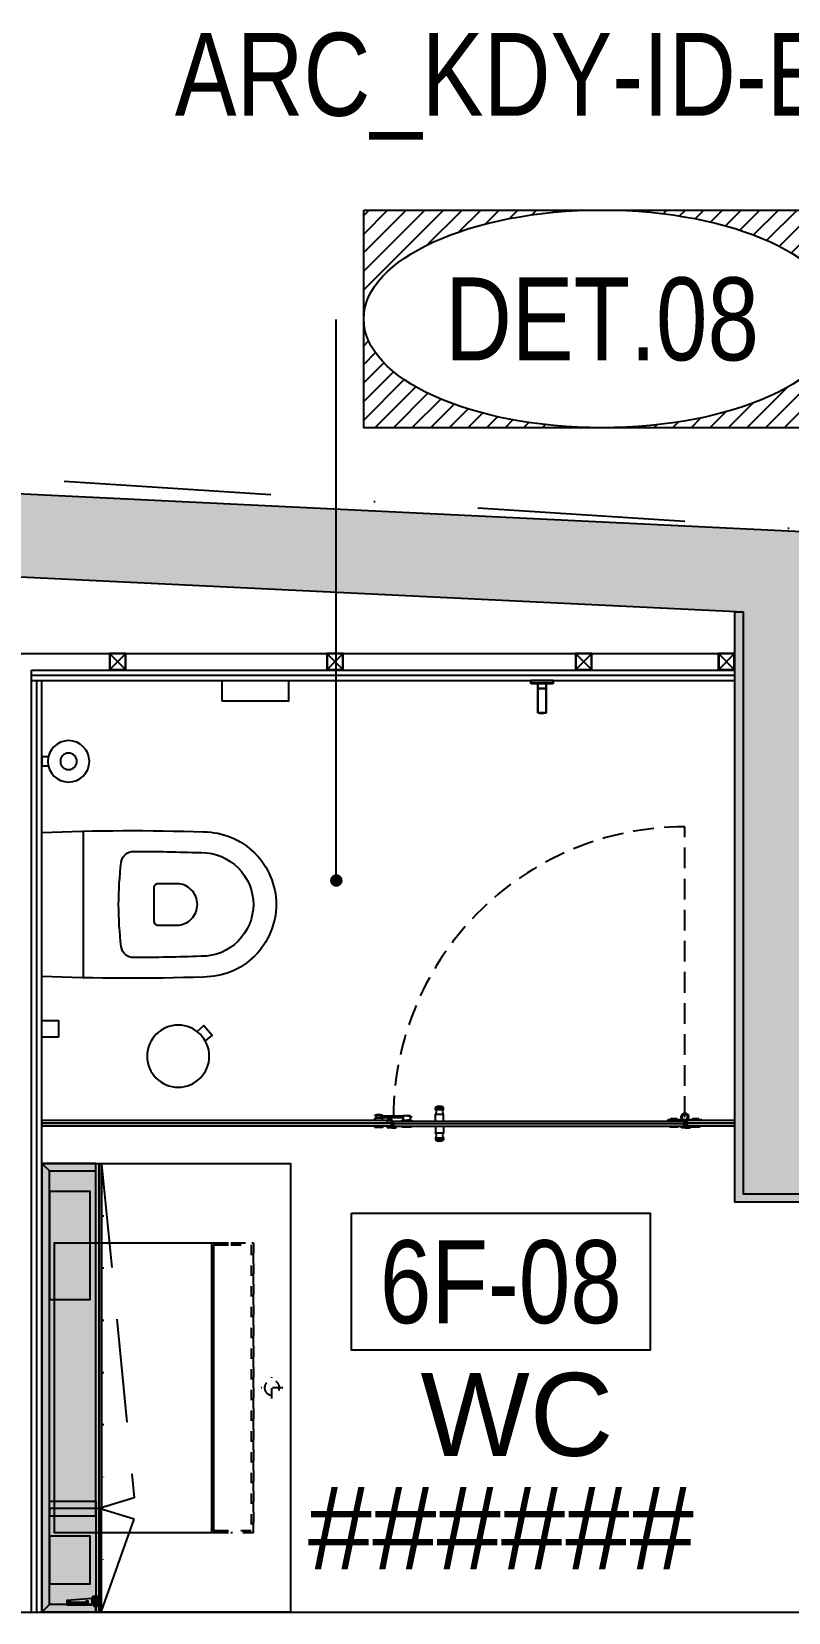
# Model space of a CAD drawing. Extents: x 58467 to 79089, y -33726 to -17391.
# Drawn here: x 69721.8 to 69904.4, y -18959.1 to -18577.8 of the extents above; entities that cross this region are included whole.
import ezdxf
from ezdxf.enums import TextEntityAlignment as Align

# ---------------------------------------------------------------- set-up
doc = ezdxf.new("R2010")
doc.units = 0
doc.header["$LTSCALE"] = 100
doc.set_wipeout_variables(frame=1)
for name, pattern in [('DASHDOT', [1, 0.5, -0.25, 0, -0.25]), ('DOT2', [0.125, 0, -0.125]), ('HIDDEN', [0.375, 0.25, -0.125]), ('HIDDEN2', [0.1875, 0.125, -0.0625]), ('HIDDEN3', [0.05, 0.025, -0.025])]:
    doc.linetypes.add(name, pattern=pattern)
for name, color, linetype in [('BA_clad-wood', 30, 'Continuous'), ('BA_elev2', 9, 'Continuous'), ('BA_elev3', 8, 'Continuous'), ('BA_elev4', 252, 'Continuous'), ('BA_env_bound', 10, 'DASHDOT'), ('BA_furn-accessory', 42, 'Continuous'), ('BA_furn_wet', 152, 'Continuous'), ('BA_glass', 1, 'Continuous'), ('BA_hatch', 137, 'Continuous'), ('BA_mat_acrylic', 62, 'Continuous'), ('BA_mat_metal', 122, 'Continuous'), ('BA_mat_mortar', 145, 'Continuous'), ('BA_symbol_ref', 22, 'Continuous'), ('BA_text_material', 12, 'Continuous'), ('BA_text_room', 12, 'Continuous'), ('BA_trace_down', 8, 'HIDDEN2'), ('BA_trace_up', 7, 'DOT2'), ('BA_wall', 4, 'Continuous'), ('BA_wall_gyps', 45, 'Continuous')]:
    doc.layers.add(name, color=color, linetype=linetype)
doc.styles.add('dim', font='simplex.shx', dxfattribs={"width": 0.7})
doc.styles.add('text1', font='arial.ttf', dxfattribs={"height": 20})
doc.styles.add('text2', font='arial.ttf', dxfattribs={"width": 0.8})
doc.dimstyles.new('1_100', dxfattribs={"dimtxt": 8, "dimasz": 3, "dimexe": 6, "dimexo": 0, "dimgap": 2, "dimtad": 0, "dimdec": 1, "dimzin": 11, "dimtxsty": 'dim', "dimblk": 'DOT', "dimcen": 0, "dimdle": 1.25, "dimclrt": 256, "dimadec": 0, "dimazin": 0, "dimtfac": 1.25, "dimtdec": 1, "dimtix": 1, "dimtofl": 0, "dimtmove": 1, "dimatfit": 3, "dimldrblk": 'DOT', "dimfxl": 20, "dimfxlon": 1, "dimtolj": 1, "dimtzin": 0, "dimarcsym": 0})

# ---------------------------------------------------------------- blocks, each defined once
blk = doc.blocks.new('RDT')
blk.add_wipeout([(22461.37, -4162.01), (22461.37, -4166.01), (22457.37, -4166.01), (22457.37, -4162.01)]).dxf.layer = 'BA_mat_metal'
at = {"layer": 'BA_elev2'}
for p, q in [((22461.25, -4162.13), (22457.49, -4165.89)), ((22461.25, -4165.89), (22457.49, -4162.13))]:
    blk.add_line(p, q, dxfattribs=at)
at = {"layer": 'BA_mat_metal'}
for points in [[(22461.37, -4162.01), (22457.37, -4162.01), (22457.37, -4166.01), (22461.37, -4166.01)], [(22461.25, -4162.13), (22457.49, -4162.13), (22457.49, -4165.89), (22461.25, -4165.89)]]:
    blk.add_lwpolyline(points, close=True, dxfattribs=at)
blk = doc.blocks.new('*U42')
blk.add_lwpolyline([(-36, 0), (36, 0), (36, -33), (-36, -33)], close=True)
at = {"color": 7, "style": 'text2', "width": 0.8}
blk.add_attdef('10000', text='', height=20, dxfattribs=at).set_placement((0, -16.5), align=Align.MIDDLE)
at = {"color": 7, "style": 'text1'}
for tag, p in [('MAHAL', (0, -48.5)), ('M²', (0, -75.9))]:
    blk.add_attdef(tag, text='', height=20, dxfattribs=at).set_placement(p, align=Align.MIDDLE)
blk = doc.blocks.new('ref-det1')
h = blk.add_hatch()
h.set_pattern_fill('ANSI31', color=24, style=0)
edge = h.paths.add_edge_path()
edge.add_ellipse((0, -26.25), major_axis=(-57.5, 0), ratio=0.456522, start_angle=270, end_angle=360, ccw=False)
edge.add_line((0, 0), (-57.5, 0))
edge.add_line((-57.5, 0), (-57.5, -26.25))
edge = h.paths.add_edge_path()
edge.add_line((57.5, 0), (0, 0))
edge.add_ellipse((0, -26.25), major_axis=(-57.5, 0), ratio=0.456522, start_angle=180, end_angle=270, ccw=False)
edge.add_line((57.5, -26.25), (57.5, 0))
edge = h.paths.add_edge_path()
edge.add_ellipse((0, -26.25), major_axis=(-57.5, 0), ratio=0.456522, start_angle=90, end_angle=180, ccw=False)
edge.add_line((0, -52.5), (57.5, -52.5))
edge.add_line((57.5, -52.5), (57.5, -26.25))
edge = h.paths.add_edge_path()
edge.add_ellipse((0, -26.25), major_axis=(-57.5, 0), ratio=0.456522, start_angle=0, end_angle=90, ccw=False)
edge.add_line((-57.5, -26.25), (-57.5, -52.5))
edge.add_line((-57.5, -52.5), (0, -52.5))
at = {"color": 24}
blk.add_lwpolyline([(-57.5, 0), (57.5, 0), (57.5, -52.5), (-57.5, -52.5)], close=True, dxfattribs=at)
at = {"color": 0, "linetype": 'ByBlock'}
blk.add_ellipse((0, -26.25), major_axis=(-57.5, 0), ratio=0.456522, dxfattribs=at)
at = {"color": 0, "linetype": 'ByBlock', "style": 'text2', "width": 0.8}
for tag, p in [('SİSTEMDETAYI', (0, 30)), ('İMD.00.00', (0, -26.24))]:
    blk.add_attdef(tag, text='', height=20, dxfattribs=at).set_placement(p, align=Align.MIDDLE)
blk = doc.blocks.new('_Dot')
at = {"color": 0, "linetype": 'ByBlock', "lineweight": -2}
blk.add_line((-0.5, 0), (-1, 0), dxfattribs=at)
at = {"color": 0, "linetype": 'ByBlock', "const_width": 0.5}
blk.add_lwpolyline([(-0.25, 0, 1), (0.25, 0, 1)], format="xyb", close=True, dxfattribs=at)
blk = doc.blocks.new('KLOZET')
blk.add_line((17.69, 10), (-17.69, 10))
for points in [[(0, 56.5, -0.414214), (17.5, 39, -0.019508), (17.36, 0), (-17.36, 0, -0.019508), (-17.5, 39, -0.414214)], [(12.5, 38.5), (12.5, 38.32, -0.008187), (12.81, 22.12, -0.379237), (10.18, 19.13, -0.061884), (-10.18, 19.13, -0.379237), (-12.81, 22.12, -0.008187), (-12.5, 38.32), (-12.5, 38.5, -0.414214), (0, 51, -0.414214)], [(0, 37.5, 0.414214), (-5, 32.5), (-5, 28, 0.414214), (-4, 27), (0, 27), (4, 27, 0.414214), (5, 28), (5, 32.5, 0.414214)]]:
    blk.add_lwpolyline(points, format="xyb", close=True)
blk.add_lwpolyline([(32, 4), (32, 0), (28, 0), (28, 4), (32, 4)])
at = {"layer": 'BA_trace_down'}
for p, q in [((-25, -18), (25, -5.5)), ((25, -18), (-25, -5.5)), ((-25, -5.5), (25, -5.5))]:
    blk.add_line(p, q, dxfattribs=at)
blk.add_lwpolyline([(-25, -5.5), (-25, -18), (25, -18), (25, -5.5)], dxfattribs=at)
blk = doc.blocks.new('ÇÖP KOVASI')
at = {"lineweight": -3}
blk.add_lwpolyline([(70288.78, -13588.09), (70288.78, -13590.24), (70291.78, -13590.24), (70291.78, -13588.09)], dxfattribs=at)
blk.add_circle((70290.28, -13580.74), 7.5, dxfattribs=at)
blk = doc.blocks.new('TUVALET FIRÇALIĞI')
at = {"lineweight": -3}
blk.add_lwpolyline([(70105.7, -13589.94), (70105.7, -13588.4), (70107.8, -13588.4), (70107.8, -13589.94)], dxfattribs=at)
for radius in [5, 2]:
    blk.add_circle((70106.75, -13594.83), radius, dxfattribs=at)
blk = doc.blocks.new('ASKII')
for p, q in [((78373.95, -9531.2), (78373.85, -9531.3)), ((78373.85, -9531.3), (78373.85, -9531.39)), ((78373.85, -9531.39), (78373.85, -9531.65)), ((78373.85, -9531.65), (78373.85, -9532.06)), ((78373.85, -9532.06), (78373.85, -9532.6)), ((78373.85, -9532.06), (78373.85, -9532.61)), ((78374.65, -9531.2), (78373.95, -9531.2)), ((78373.95, -9531.2), (78374.65, -9531.2)), ((78373.95, -9531.2), (78373.95, -9531.3)), ((78373.95, -9531.3), (78373.95, -9531.56)), ((78373.95, -9531.3), (78373.95, -9531.56)), ((78373.95, -9531.56), (78373.95, -9531.99)), ((78373.95, -9531.99), (78373.95, -9532.56)), ((78374.65, -9531.2), (78374.65, -9531.3)), ((78374.65, -9531.3), (78374.65, -9531.56)), ((78374.65, -9531.56), (78374.65, -9531.99)), ((78374.65, -9531.99), (78374.65, -9532.56)), ((78366.67, -9533.45), (78366.65, -9533.9)), ((78366.67, -9533.45), (78366.65, -9533.9)), ((78366.65, -9533.9), (78366.67, -9534.35)), ((78366.65, -9533.9), (78366.67, -9534.35)), ((78366.75, -9533), (78366.67, -9533.45)), ((78366.75, -9533), (78366.67, -9533.45)), ((78366.67, -9534.35), (78366.75, -9534.8)), ((78366.67, -9534.35), (78366.75, -9534.8)), ((78366.85, -9532.9), (78366.75, -9533)), ((78366.75, -9533), (78366.75, -9533.03)), ((78366.75, -9533.03), (78366.75, -9533.12)), ((78366.75, -9533.12), (78366.75, -9533.26)), ((78366.75, -9533.26), (78366.75, -9533.45)), ((78366.75, -9533.45), (78366.75, -9533.67)), ((78366.75, -9533.67), (78366.75, -9533.9)), ((78366.75, -9533.9), (78366.75, -9534.13)), ((78366.75, -9534.13), (78366.75, -9534.35)), ((78366.75, -9534.35), (78366.75, -9534.54)), ((78366.75, -9534.54), (78366.75, -9534.68)), ((78366.75, -9534.68), (78366.75, -9534.77)), ((78366.75, -9534.77), (78366.75, -9534.8)), ((78366.75, -9534.8), (78366.85, -9534.9)), ((78366.85, -9532.9), (78372.6, -9532.9)), ((78366.85, -9532.9), (78366.85, -9532.94)), ((78372.6, -9532.9), (78366.85, -9532.9)), ((78366.85, -9532.94), (78366.85, -9533.03)), ((78366.85, -9533.03), (78366.85, -9533.19)), ((78366.85, -9533.19), (78366.85, -9533.4)), ((78366.85, -9533.4), (78366.85, -9533.64)), ((78366.85, -9533.64), (78366.85, -9533.9)), ((78366.85, -9533.9), (78366.85, -9534.16)), ((78366.85, -9534.16), (78366.85, -9534.4)), ((78366.85, -9534.4), (78366.85, -9534.61)), ((78366.85, -9534.61), (78366.85, -9534.77)), ((78366.85, -9534.77), (78366.85, -9534.86)), ((78366.85, -9534.86), (78366.85, -9534.9)), ((78366.85, -9534.9), (78372.6, -9534.9)), ((78372.6, -9534.9), (78366.85, -9534.9)), ((78372.6, -9532.9), (78372.65, -9532.95)), ((78372.6, -9532.9), (78372.6, -9532.94)), ((78372.6, -9532.94), (78372.6, -9533.03)), ((78372.6, -9533.03), (78372.6, -9533.19)), ((78372.6, -9533.19), (78372.6, -9533.4)), ((78372.6, -9533.4), (78372.6, -9533.64)), ((78372.6, -9533.64), (78372.6, -9533.9)), ((78372.6, -9533.9), (78372.6, -9534.16)), ((78372.6, -9534.16), (78372.6, -9534.4)), ((78372.6, -9534.4), (78372.6, -9534.61)), ((78372.6, -9534.61), (78372.6, -9534.77)), ((78372.6, -9534.77), (78372.6, -9534.86)), ((78372.65, -9534.85), (78372.6, -9534.9)), ((78372.6, -9534.86), (78372.6, -9534.9)), ((78372.7, -9532.9), (78372.65, -9532.95)), ((78372.65, -9532.95), (78372.65, -9532.98)), ((78372.65, -9532.98), (78372.65, -9533.07)), ((78372.65, -9533.07), (78372.65, -9533.22)), ((78372.65, -9533.22), (78372.65, -9533.42)), ((78372.65, -9533.42), (78372.65, -9533.65)), ((78372.65, -9533.65), (78372.65, -9533.9)), ((78372.65, -9533.9), (78372.65, -9534.15)), ((78372.65, -9534.15), (78372.65, -9534.38)), ((78372.65, -9534.38), (78372.65, -9534.58)), ((78372.65, -9534.58), (78372.65, -9534.73)), ((78372.65, -9534.73), (78372.65, -9534.82)), ((78372.65, -9534.82), (78372.65, -9534.85)), ((78372.65, -9534.85), (78372.7, -9534.9)), ((78373.65, -9532.9), (78372.7, -9532.9)), ((78372.7, -9532.9), (78373.65, -9532.9)), ((78372.7, -9532.9), (78372.7, -9532.94)), ((78372.7, -9532.94), (78372.7, -9533.03)), ((78372.7, -9533.03), (78372.7, -9533.19)), ((78372.7, -9533.19), (78372.7, -9533.4)), ((78372.7, -9533.4), (78372.7, -9533.64)), ((78372.7, -9533.64), (78372.7, -9533.9)), ((78372.7, -9533.9), (78372.7, -9534.16)), ((78372.7, -9534.16), (78372.7, -9534.4)), ((78372.7, -9534.4), (78372.7, -9534.61)), ((78372.7, -9534.61), (78372.7, -9534.77)), ((78372.7, -9534.77), (78372.7, -9534.86)), ((78372.7, -9534.86), (78372.7, -9534.9)), ((78372.7, -9534.9), (78373.65, -9534.9)), ((78373.65, -9534.9), (78372.7, -9534.9)), ((78373.8, -9532.8), (78373.65, -9532.9)), ((78373.65, -9534.9), (78373.8, -9535)), ((78373.85, -9532.6), (78373.8, -9532.8)), ((78373.8, -9532.8), (78373.8, -9532.84)), ((78373.8, -9532.84), (78373.8, -9532.95)), ((78373.8, -9532.95), (78373.8, -9533.12)), ((78373.8, -9533.12), (78373.8, -9533.35)), ((78373.8, -9533.35), (78373.8, -9533.62)), ((78373.8, -9533.62), (78373.8, -9533.9)), ((78373.8, -9533.9), (78373.8, -9534.18)), ((78373.8, -9534.18), (78373.8, -9534.45)), ((78373.8, -9534.45), (78373.8, -9534.68)), ((78373.8, -9534.68), (78373.8, -9534.85)), ((78373.8, -9534.85), (78373.8, -9534.96)), ((78373.8, -9534.96), (78373.8, -9535)), ((78373.8, -9535), (78373.85, -9535.2)), ((78373.85, -9532.61), (78373.85, -9533.23)), ((78373.85, -9533.23), (78373.85, -9533.9)), ((78373.85, -9533.9), (78373.85, -9534.57)), ((78373.85, -9534.57), (78373.85, -9535.19)), ((78373.85, -9535.19), (78373.85, -9535.74)), ((78373.85, -9535.2), (78373.85, -9535.74)), ((78373.85, -9535.74), (78373.85, -9536.15)), ((78373.95, -9532.56), (78373.95, -9533.2)), ((78373.95, -9533.2), (78373.95, -9533.9)), ((78373.95, -9533.9), (78373.95, -9534.6)), ((78373.95, -9534.6), (78373.95, -9535.24)), ((78373.95, -9535.24), (78373.95, -9535.81)), ((78373.95, -9535.81), (78373.95, -9536.24)), ((78374.65, -9532.56), (78374.65, -9533.2)), ((78374.65, -9533.2), (78374.65, -9533.9)), ((78374.65, -9533.9), (78374.65, -9534.6)), ((78374.65, -9534.6), (78374.65, -9535.24)), ((78374.65, -9535.24), (78374.65, -9535.81)), ((78374.65, -9535.81), (78374.65, -9536.24)), ((78373.85, -9536.15), (78373.85, -9536.41)), ((78373.85, -9536.41), (78373.85, -9536.5)), ((78373.85, -9536.5), (78373.95, -9536.6)), ((78373.95, -9536.24), (78373.95, -9536.5)), ((78373.95, -9536.5), (78373.95, -9536.6)), ((78373.95, -9536.6), (78374.65, -9536.6)), ((78374.65, -9536.6), (78373.95, -9536.6)), ((78374.65, -9536.24), (78374.65, -9536.5)), ((78374.65, -9536.5), (78374.65, -9536.6))]:
    blk.add_line(p, q)
blk = doc.blocks.new('AKRİLİK_TEZGAH_70')
at = {"color": 0, "linetype": 'ByBlock', "lineweight": -3}
blk.add_line((-35, 38), (35, 38), dxfattribs=at)
for points in [[(-35, 42.01), (-35, 38), (35, 38), (35, 42.01)], [(-35, 42.01), (-35, 0), (35, 0), (35, 38)], [(-34.5, 42.01), (-34.5, 38.5), (34.5, 38.5), (34.5, 42.01)]]:
    blk.add_lwpolyline(points, dxfattribs=at)
at = {"layer": 'BA_trace_down', "linetype": 'HIDDEN3', "lineweight": -3}
for p, q in [((0, 55.09), (0, 49.91)), ((-2.59, 52.5), (2.59, 52.5)), ((-35, 48), (35, 48))]:
    blk.add_line(p, q, dxfattribs=at)
for points in [[(35, 42.6), (35, 48), (-35, 48), (-35, 42.6)], [(35, 43.57), (35, 48), (-35, 48), (-35, 42.6)], [(34.5, 42.6), (34.5, 47.5), (-34.5, 47.5), (-34.5, 42.6)]]:
    blk.add_lwpolyline(points, dxfattribs=at)
blk.add_circle((0, 52.5), 1.8, dxfattribs=at)
blk = doc.blocks.new('6F_08_TEZGAH_PLAN')
at = {"layer": 'BA_mat_acrylic'}
blk.add_lwpolyline([(0, 60), (0, 0), (-108.22, 0), (-108.22, 60)], close=True, dxfattribs=at)
at = {"layer": 'BA_furn_wet', "linetype": 'ByBlock', "lineweight": -3, "xscale": -1}
blk.add_blockref('AKRİLİK_TEZGAH_70', (-54.11, 3), dxfattribs=at)
blk = doc.blocks.new('hafele mentese')
for points in [[(-52971.85, -18208.5), (-52970.35, -18208.5), (-52970.85, -18202.4), (-52971.35, -18202.4), (-52971.35, -18207.5), (-52971.85, -18207.5), (-52971.85, -18208.5)], [(-52971.6, -18202.4), (-52971.85, -18202.4), (-52971.85, -18207.5), (-52971.6, -18207.5), (-52971.6, -18202.4)], [(-52971.35, -18202.4), (-52971.6, -18202.4), (-52971.6, -18207.5), (-52971.35, -18207.5), (-52971.35, -18202.4)], [(-52971.2, -18203.1), (-52971.2, -18202.4)], [(-52971, -18203.1), (-52971, -18202.4)], [(-52969.85, -18208.9), (-52972.25, -18208.9), (-52972.25, -18209.9), (-52969.85, -18209.9), (-52969.85, -18208.9)]]:
    blk.add_lwpolyline(points)
blk.add_lwpolyline([(-52969.85, -18208.9), (-52969.85, -18208.75, 0.414214), (-52970.1, -18208.5), (-52971.65, -18208.5), (-52971.65, -18208.9), (-52969.85, -18208.9)], format="xyb")
for centre, radius in [((-52971.1, -18203.1), 0.1), ((-52971.1, -18207.3), 0.2)]:
    blk.add_circle(centre, radius)
blk = doc.blocks.new('6F_08_MIRROR_PLAN')
at = {"layer": 'BA_hatch'}
blk.add_hatch(color=8, dxfattribs=at).paths.add_polyline_path([(-108.22, 0), (0, 0), (0, -14.4), (-108.22, -14.4)])
at = {"layer": 'BA_clad-wood', "lineweight": -2}
for p, q in [((-106.42, -13, 0), (-108.22, -13, 0)), ((-108.22, -13, 0), (-108.22, -13.8, 0)), ((-108.22, -13.8, 0), (-83.22, -13.8, 0)), ((-83.22, -13, 0), (-106.42, -13, 0)), ((-83.22, -13.8, 0), (-83.22, -13, 0)), ((-83.22, -13, 0), (-1.8, -13)), ((-83.22, -13.8, 0), (-83.22, -13, 0)), ((0, -13.8), (-83.22, -13.8, 0)), ((-1.8, -13), (0, -13)), ((0, -13), (0, -13.8))]:
    blk.add_line(p, q, dxfattribs=at)
for points in [[(-108.22, 0), (-106.42, -1.8), (-1.8, -1.8), (0, 0)], [(-106.42, -1.8), (-108.22, 0), (-108.22, -13), (-106.42, -13)], [(0, 0), (-1.8, -1.8), (-1.8, -13), (0, -13)]]:
    blk.add_lwpolyline(points, close=True, dxfattribs=at)
at = {"layer": 'BA_clad-wood', "lineweight": -2, "elevation": 0}
for points in [[(-85.02, -13), (-83.22, -13), (-83.22, -1.8), (-85.02, -1.8)], [(-81.42, -13), (-83.22, -13), (-83.22, -1.8), (-81.42, -1.8)]]:
    blk.add_lwpolyline(points, close=True, dxfattribs=at)
at = {"layer": 'BA_elev4', "linetype": 'HIDDEN'}
for p, q in [((-108.02, -14.4, 0), (-85.79, -22.24, 0)), ((-85.79, -22.24, 0), (-83.22, -13.8, 0)), ((-80.66, -22.24, 0), (-83.22, -13.8, 0)), ((-0.2, -14.4), (-80.66, -22.24, 0))]:
    blk.add_line(p, q, dxfattribs=at)
at = {"layer": 'BA_furn-accessory'}
for points in [[(-89.92, -1.8), (-101.42, -1.8), (-101.42, -11.6), (-89.92, -11.6)], [(-6.8, -1.8), (-32.8, -1.8), (-32.8, -11.6), (-6.8, -11.6)]]:
    blk.add_lwpolyline(points, close=True, dxfattribs=at)
at = {"layer": 'BA_glass'}
for p, q in [((-83.22, -13.8, 0), (-108.22, -13.8, 0)), ((-108.22, -13.8, 0), (-108.22, -14.2, 0)), ((-108.22, -14.2, 0), (-108.02, -14.4, 0)), ((-108.02, -14.4, 0), (-83.42, -14.4, 0)), ((-83.42, -14.4, 0), (-83.22, -14.2, 0)), ((-83.22, -14.2, 0), (-83.22, -13.8, 0)), ((-83.22, -14.2, 0), (-83.22, -13.8, 0)), ((-83.22, -13.8, 0), (0, -13.8)), ((-83.02, -14.4, 0), (-83.22, -14.2, 0)), ((-0.2, -14.4), (-83.02, -14.4, 0)), ((0, -14.2), (-0.2, -14.4)), ((0, -13.8), (0, -14.2))]:
    blk.add_line(p, q, dxfattribs=at)
at = {"layer": 'BA_trace_up'}
for points in [[(-108.22, -14.2), (-108.22, -14.8), (-83.22, -14.8), (-83.22, -14.2)], [(0, -14.2), (0, -14.8), (-83.22, -14.8), (-83.22, -14.2)]]:
    blk.add_lwpolyline(points, dxfattribs=at)
at = {"layer": 'BA_mat_metal', "rotation": 0.0001425789019841838}
blk.add_blockref('hafele mentese', (52865.38, 18196.53), dxfattribs=at)

msp = doc.modelspace()

# ---------------------------------------------------------------- linework, layer by layer
at = {"layer": 'BA_furn-accessory'}
msp.add_lwpolyline([(69767.79, -18739.33), (69767.79, -18734.32), (69783.79, -18734.32), (69783.79, -18739.33)], close=True, dxfattribs=at)
at = {"layer": 'BA_mat_metal', "extrusion": (-1.66324e-08, -3.44212e-11, 1)}
for p, q in [((69806.45, -18839.23, 0), (69804.57, -18839.24, 0)), ((69804.57, -18839.35, 0), (69804.57, -18839.24, 0)), ((69804.92, -18839.35, 0), (69804.57, -18839.35, 0)), ((69804.92, -18839.95, 0), (69804.92, -18839.35, 0)), ((69806.1, -18839.35, 0), (69804.92, -18839.35, 0)), ((69806.67, -18839.42, 0), (69805.95, -18839.42, 0)), ((69805.95, -18839.42, 0), (69805.95, -18839.87, 0)), ((69806.1, -18839.95, 0), (69806.1, -18839.35, 0)), ((69806.1, -18839.35, 0), (69806.45, -18839.35, 0)), ((69806.45, -18839.35, 0), (69806.45, -18839.23, 0)), ((69811.44, -18839.42, 0), (69806.67, -18839.42, 0)), ((69813.13, -18839.33, 0), (69811.44, -18839.33, 0)), ((69811.44, -18839.33, 0), (69811.44, -18839.42, 0)), ((69812.51, -18839.33, 0), (69813.13, -18839.33, 0)), ((69813.13, -18839.33, 0), (69813.13, -18839.42, 0)), ((69813.13, -18839.42, 0), (69813.38, -18839.42, 0)), ((69813.38, -18839.42, 0), (69813.38, -18839.87, 0)), ((69819.21, -18837.8, 0), (69819.21, -18837.35, 0)), ((69819.21, -18837.35, 0), (69821.21, -18837.35, 0)), ((69819.21, -18837.8, 0), (69821.21, -18837.8, 0)), ((69819.21, -18840.61, 0), (69819.21, -18838.98, 0)), ((69819.21, -18838.98, 0), (69821.21, -18838.98, 0)), ((69821.21, -18837.8, 0), (69821.21, -18837.35, 0)), ((69821.21, -18840.61, 0), (69821.21, -18838.98, 0)), ((69804.57, -18840.61, 0), (69804.57, -18839.95, 0)), ((69804.57, -18839.95, 0), (69804.92, -18839.95, 0)), ((69806.1, -18839.95, 0), (69804.92, -18839.95, 0)), ((69805.95, -18839.87, 0), (69806.66, -18839.87, 0)), ((69806.45, -18839.95, 0), (69806.1, -18839.95, 0)), ((69806.45, -18840.61, 0), (69806.45, -18839.95, 0)), ((69811.44, -18839.87, 0), (69806.66, -18839.87, 0)), ((69807.52, -18840.61, 0), (69807.88, -18840.61, 0)), ((69807.52, -18841.86, 0), (69808.72, -18841.86, 0)), ((69808.72, -18840.24, 0), (69807.88, -18840.24, 0)), ((69808.72, -18842.24, 0), (69807.88, -18842.24, 0)), ((69808.43, -18840.61, 0), (69808.72, -18840.61, 0)), ((69808.72, -18840.61, 0), (69808.72, -18841.86, 0)), ((69808.72, -18842.24, 0), (69809.72, -18842.24, 0)), ((69808.81, -18842.14, 0), (69808.81, -18840.24, 0)), ((69809.33, -18842.14, 0), (69808.81, -18842.14, 0)), ((69809.33, -18842.03, 0), (69809.33, -18842.14, 0)), ((69809.4, -18842.14, 0), (69809.4, -18842.07, 0)), ((69809.4, -18842.07, 0), (69809.45, -18842.07, 0)), ((69809.64, -18842.14, 0), (69809.4, -18842.14, 0)), ((69809.45, -18842.07, 0), (69809.45, -18842.03, 0)), ((69809.56, -18842.03, 0), (69809.56, -18842.07, 0)), ((69809.56, -18842.07, 0), (69809.64, -18842.07, 0)), ((69809.64, -18842.07, 0), (69809.64, -18842.14, 0)), ((69809.72, -18842.24, 0), (69809.72, -18842.03, 0)), ((69811.44, -18840.41, 0), (69811.12, -18840.41, 0)), ((69811.12, -18840.41, 0), (69811.12, -18840.61, 0)), ((69811.12, -18842.06, 0), (69811.12, -18841.86, 0)), ((69813.45, -18842.06, 0), (69811.12, -18842.06, 0)), ((69811.44, -18839.87, 0), (69811.44, -18840.41, 0)), ((69811.44, -18840.41, 0), (69813.13, -18840.41, 0)), ((69813.13, -18840.41, 0), (69812.51, -18840.41, 0)), ((69813.13, -18839.87, 0), (69813.13, -18840.41, 0)), ((69813.13, -18839.87, 0), (69813.38, -18839.87, 0)), ((69813.13, -18840.41, 0), (69813.45, -18840.41, 0)), ((69813.45, -18840.41, 0), (69813.45, -18840.61, 0)), ((69813.45, -18842.06, 0), (69813.45, -18841.86, 0)), ((69819.21, -18841.86, 0), (69819.21, -18843.49, 0)), ((69821.21, -18841.86, 0), (69821.21, -18843.49, 0)), ((69879.4, -18840.35, 0), (69875.3, -18840.35, 0)), ((69875.3, -18840.6, 0), (69875.3, -18840.35, 0)), ((69875.8, -18842.05, 0), (69875.8, -18841.85, 0)), ((69877.8, -18842.05, 0), (69875.8, -18842.05, 0)), ((69877.8, -18841.85, 0), (69877.8, -18842.05, 0)), ((69878.6, -18842.02, 0), (69878.76, -18842.02, 0)), ((69878.6, -18842.23, 0), (69878.6, -18842.02, 0)), ((69879.6, -18842.23, 0), (69878.6, -18842.23, 0)), ((69878.76, -18842.06, 0), (69878.68, -18842.06, 0)), ((69878.68, -18842.06, 0), (69878.68, -18842.13, 0)), ((69878.68, -18842.13, 0), (69878.92, -18842.13, 0)), ((69878.76, -18842.02, 0), (69878.76, -18842.06, 0)), ((69878.87, -18842.02, 0), (69878.99, -18842.02, 0)), ((69878.87, -18842.06, 0), (69878.87, -18842.02, 0)), ((69878.92, -18842.06, 0), (69878.87, -18842.06, 0)), ((69878.92, -18842.13, 0), (69878.92, -18842.06, 0)), ((69878.99, -18842.02, 0), (69878.99, -18842.13, 0)), ((69878.99, -18842.13, 0), (69879.51, -18842.13, 0)), ((69879.51, -18842.13, 0), (69879.51, -18840.6, 0)), ((69879.6, -18840.6, 0), (69879.6, -18841.85, 0)), ((69880.8, -18841.85, 0), (69879.6, -18841.85, 0)), ((69879.6, -18842.23, 0), (69880.45, -18842.23, 0)), ((69883.5, -18840.35, 0), (69880.04, -18840.35, 0)), ((69881, -18842.05, 0), (69881, -18841.85, 0)), ((69883, -18842.05, 0), (69881, -18842.05, 0)), ((69883, -18841.85, 0), (69883, -18842.05, 0)), ((69883.5, -18840.5, 0), (69883.5, -18840.35, 0)), ((69819.21, -18843.49, 0), (69821.21, -18843.49, 0)), ((69819.21, -18844.67, 0), (69819.21, -18845.12, 0)), ((69819.21, -18844.67, 0), (69821.21, -18844.67, 0)), ((69819.21, -18845.12, 0), (69821.21, -18845.12, 0)), ((69821.21, -18844.67, 0), (69821.21, -18845.12, 0))]:
    msp.add_line(p, q, dxfattribs=at)
at = {"layer": 'BA_mat_metal', "extrusion": (-1.66324e-08, -3.44212e-11, 1), "elevation": 0}
for points in [[(69804.51, -18842.06), (69806.51, -18842.06), (69806.51, -18841.86), (69804.51, -18841.86), (69804.51, -18842.06)], [(69877.55, -18840.05), (69876.05, -18840.05), (69876.05, -18840.35), (69877.55, -18840.35), (69877.55, -18840.05)], [(69882.75, -18840.05), (69881.25, -18840.05), (69881.25, -18840.35), (69882.75, -18840.35), (69882.75, -18840.05)]]:
    msp.add_lwpolyline(points, dxfattribs=at)
at = {"layer": 'BA_mat_metal', "extrusion": (-1.66324e-08, -3.44212e-11, 1)}
msp.add_circle((69879.4, -18839.65, 0), 0.7, dxfattribs=at)
for centre, radius, start, end in [((69805.51, -18842.81, 0), 3.7, 75.3338, 104.6776), ((69811.21, -18839.65, 0), 0.327, 316.6468, 43.3646), ((69813.37, -18839.65, 0), 0.327, 136.6468, 223.3646), ((69820.21, -18838.66, 0), 1.65, 52.7944, 127.217), ((69818.71, -18838.39, 0), 0.77, 310.1491, 49.8623), ((69821.7, -18838.39, 0), 0.77, 130.1491, 229.8623), ((69879.4, -18839.65, 0), 0.95, 270.0057, 217.1835), ((69879.4, -18839.65, 0), 0.7, 270.0057, 213.4571), ((69807.93, -18840.78, 0), 0.548, 96.0173, 151.1121), ((69807.53, -18840.53, 0), 0.078, 167.2668, 274.3398), ((69807.53, -18841.94, 0), 0.078, 85.6716, 192.7446), ((69807.93, -18841.69, 0), 0.548, 208.8993, 263.9941), ((69808.16, -18840.88, 0), 0.388, 44.6763, 135.3351), ((69880.39, -18841.68, 0), 0.548, 276.0173, 331.1121), ((69880.79, -18841.93, 0), 0.078, 347.2668, 94.3398), ((69818.71, -18844.08, 0), 0.77, 310.1491, 49.8623), ((69820.21, -18843.81, 0), 1.65, 232.7944, 307.217), ((69821.7, -18844.08, 0), 0.77, 130.1491, 229.8623)]:
    msp.add_arc(centre, radius, start, end, dxfattribs=at)
at = {"layer": 'BA_mat_mortar'}
msp.add_lwpolyline([(69943.46, -18860.16), (69891.47, -18860.16), (69891.47, -18717.82), (69893.47, -18717.82), (69893.47, -18858.16), (69943.46, -18858.16)], dxfattribs=at)
at = {"layer": 'BA_wall'}
for points in [[(70422.83, -18723.42), (68877.37, -18648.61)], [(69506.4, -18970.06), (69506.37, -18699.08), (69893.47, -18717.82), (69893.47, -18858.16), (69943.46, -18858.16)]]:
    msp.add_lwpolyline(points, dxfattribs=at)
at = {"layer": 'BA_wall_gyps', "linetype": 'HIDDEN', "ltscale": 0.2, "extrusion": (-1.66324e-08, -3.44212e-11, 1)}
msp.add_line((69879.4, -18839.65, 0), (69879.39, -18769.65, 0), dxfattribs=at)
at = {"layer": 'BA_wall_gyps'}
for points in [[(69721.79, -18959.06), (69721.79, -18731.82)], [(69721.79, -18734.32), (69891.47, -18734.32)], [(69723.04, -18959.06), (69723.04, -18734.32)], [(69724.29, -18959.06), (69724.29, -18734.32)], [(69689.29, -18959.06), (69943.47, -18959.06)]]:
    msp.add_lwpolyline(points, dxfattribs=at)
at = {"layer": 'BA_wall_gyps', "extrusion": (-1.66324e-08, -3.44212e-11, 1), "elevation": 0, "flags": 128}
for points in [[(69724.29, -18840.63), (69724.29, -18841.11), (69808.62, -18841.11), (69808.62, -18840.63), (69808.5, -18840.51), (69724.4, -18840.51)], [(69724.29, -18841.16), (69724.29, -18841.64), (69724.4, -18841.76), (69808.5, -18841.76), (69808.62, -18841.64), (69808.62, -18841.16)], [(69879.96, -18840.63), (69879.96, -18841.11), (69891.47, -18841.11), (69891.47, -18840.63), (69891.35, -18840.51), (69880.08, -18840.51)], [(69879.96, -18841.16), (69879.96, -18841.64), (69880.08, -18841.76), (69891.35, -18841.76), (69891.47, -18841.64), (69891.47, -18841.16)]]:
    msp.add_lwpolyline(points, close=True, dxfattribs=at)
for points in [[(69809.09, -18841.21), (69809.09, -18840.73), (69809.21, -18840.61), (69879.05, -18840.6), (69879.16, -18840.72), (69879.16, -18841.2), (69809.09, -18841.21)], [(69809.09, -18841.26), (69809.09, -18841.74), (69809.21, -18841.86), (69879.05, -18841.85), (69879.16, -18841.73), (69879.16, -18841.25), (69809.09, -18841.26)]]:
    msp.add_lwpolyline(points, dxfattribs=at)
at = {"layer": 'BA_wall_gyps', "linetype": 'HIDDEN', "ltscale": 0.2, "extrusion": (-1.66324e-08, -3.44212e-11, 1)}
msp.add_arc((69879.35, -18839.91, 0), 70.27, 89.9679, 181.0601, dxfattribs=at)

# ---------------------------------------------------------------- block references
at = {"layer": 'BA_furn-accessory', "xscale": -1}
for name, p, rotation in [('ASKII', (79378.87, -97108.97), 270), ('TUVALET FIRÇALIĞI', (56135.89, 51352.9), 90), ('ÇÖP KOVASI', (13365.46, 25278.72, 0), 131.0358647544256)]:
    msp.add_blockref(name, p, dxfattribs=dict(at, rotation=rotation))
at = {"layer": 'BA_furn_wet', "lineweight": -3, "extrusion": (0, 0, -1), "xscale": -1, "zscale": -1, "rotation": 90}
msp.add_blockref('KLOZET', (-69724.29, -18788.37), dxfattribs=at)
at = {"layer": 'BA_mat_acrylic'}
for name, p, rotation in [('6F_08_TEZGAH_PLAN', (69724.29, -18959.06), 270), ('6F_08_MIRROR_PLAN', (69724.29, -18850.84), 90)]:
    msp.add_blockref(name, p, dxfattribs=dict(at, rotation=rotation))
at = {"layer": 'BA_symbol_ref'}
ref = msp.add_blockref('ref-det1', (69859.42, -18620.88, 0), dxfattribs=at)
ref.add_attrib('SİSTEMDETAYI', 'ARC_KDY-ID-ED-08', dxfattribs={"layer": '0', "color": 0, "linetype": 'ByBlock', "height": 20, "style": 'text2', "width": 0.8}).set_placement((69859.42, -18590.87, 0), align=Align.MIDDLE)
ref.add_attrib('SİS.00', 'DET.08', dxfattribs={"layer": '0', "color": 0, "linetype": 'ByBlock', "height": 20, "style": 'text2', "width": 0.8}).set_placement((69859.42, -18647.12, 0), align=Align.MIDDLE)
at = {"layer": 'BA_text_room', "color": 7}
msp.add_blockref('*U42', (69835.01, -18862.86), dxfattribs=at).add_auto_attribs({'10000': '6F-08', 'MAHAL': ' WC', 'M²': '######'})

# ---------------------------------------------------------------- next in the draw order: block references
at = {"layer": 'BA_mat_metal', "rotation": 270}
for p in [(73906.57, 3729.55), (73959, 3729.55), (74019, 3729.55), (74053.48, 3729.55)]:
    msp.add_blockref('RDT', p, dxfattribs=at)

# ---------------------------------------------------------------- next in the draw order: hatches: boundary and pattern name
at = {"layer": 'BA_hatch', "ltscale": 0.5}
h = msp.add_hatch(dxfattribs=at)
h.set_pattern_fill('DASH', color=256, scale=2, style=0)
h.set_pattern_definition([(0, (26786.514, 12448.2046), (6.35, 6.35), [6.35, -6.35])])
h.paths.add_polyline_path([(69943.46, -18858.16), (69943.46, -18842.91), (69908.47, -18842.83), (69908.47, -18717.01), (70048.47, -18725.04), (70048.47, -18737.06), (70080.37, -18737.06), (70080.37, -18721.96), (70162.58, -18725.87), (70162.58, -18710.83), (68877.37, -18648.61), (68877.37, -18700.06), (68897.27, -18700.06), (68897.27, -18697.81), (69026.37, -18697.81), (69026.37, -18707.81), (69046.37, -18707.81), (69046.37, -18697.82), (69476.38, -18697.82), (69476.37, -18949.92), (69046.37, -18949.92), (69046.37, -18807.81), (69026.37, -18807.81), (69026.37, -18949.92), (69019.37, -18949.92), (69019.37, -18969.92), (69506.4, -18970.06), (69506.37, -18699.08), (69893.47, -18717.82), (69893.47, -18858.16)])
h.paths.add_polyline_path([(70013.46, -18843.08), (70013.46, -18858.16), (70048.47, -18858.16), (70048.47, -18843.16)])
at = {"layer": 'BA_hatch'}
h = msp.add_hatch(dxfattribs=at)
h.set_pattern_fill('AR-SAND', color=256, scale=0.05, style=0)
h.set_pattern_definition([(37.5, (26786.5138, 12448.2046), (-0.080001565, 2.44706619), [0, -1.9304, 0, -2.159, 0, -2.06375]), (7.5, (26786.5138, 12448.2046), (2.24761642, 3.5841255), [0, -1.0414, 0, -1.7399, 0, -0.66675]), (327.5, (26784.9517, 12448.2046), (3.95496185, 0.00718592), [0, -0.635, 0, -2.286, 0, -2.9845]), (317.5, (26784.9517, 12448.2046), (3.81778226, 1.11464662), [0, -0.3175, 0, -1.4986, 0, -1.7145])])
h.paths.add_polyline_path([(69943.46, -18860.16), (69943.46, -18858.16), (69893.47, -18858.16), (69893.47, -18717.82), (69891.47, -18717.82), (69891.47, -18860.16)])
h.paths.add_polyline_path([(70013.46, -18858.16), (70013.46, -18860.16), (70046.47, -18860.16), (70046.47, -18959.06), (70048.47, -18959.06), (70048.47, -18858.16)])

# ---------------------------------------------------------------- next in the draw order: linework, layer by layer
at = {"layer": 'BA_elev3'}
msp.add_lwpolyline([(69717.79, -18727.82), (69887.47, -18727.82)], dxfattribs=at)
at = {"layer": 'BA_env_bound'}
msp.add_lwpolyline([(70866.98, -18935.41), (70878.3, -18760.77), (68872.44, -18630.75), (68838.53, -21622.66), (70882.1, -21460.43)], dxfattribs=at)
at = {"layer": 'BA_wall_gyps'}
for points in [[(69721.79, -18731.82), (69891.47, -18731.82)], [(69721.79, -18733.07), (69891.47, -18733.07)]]:
    msp.add_lwpolyline(points, dxfattribs=at)

# ---------------------------------------------------------------- next in the draw order: leaders
at = {"layer": 'BA_text_material', "color": 9}
msp.add_leader([(69795.31, -18782.59), (69795.31, -18647.28)], dimstyle='1_100', override={"dimasz": 3, "dimldrblk": 'Dot'}, dxfattribs=at)

doc.saveas('drawing.dxf')
